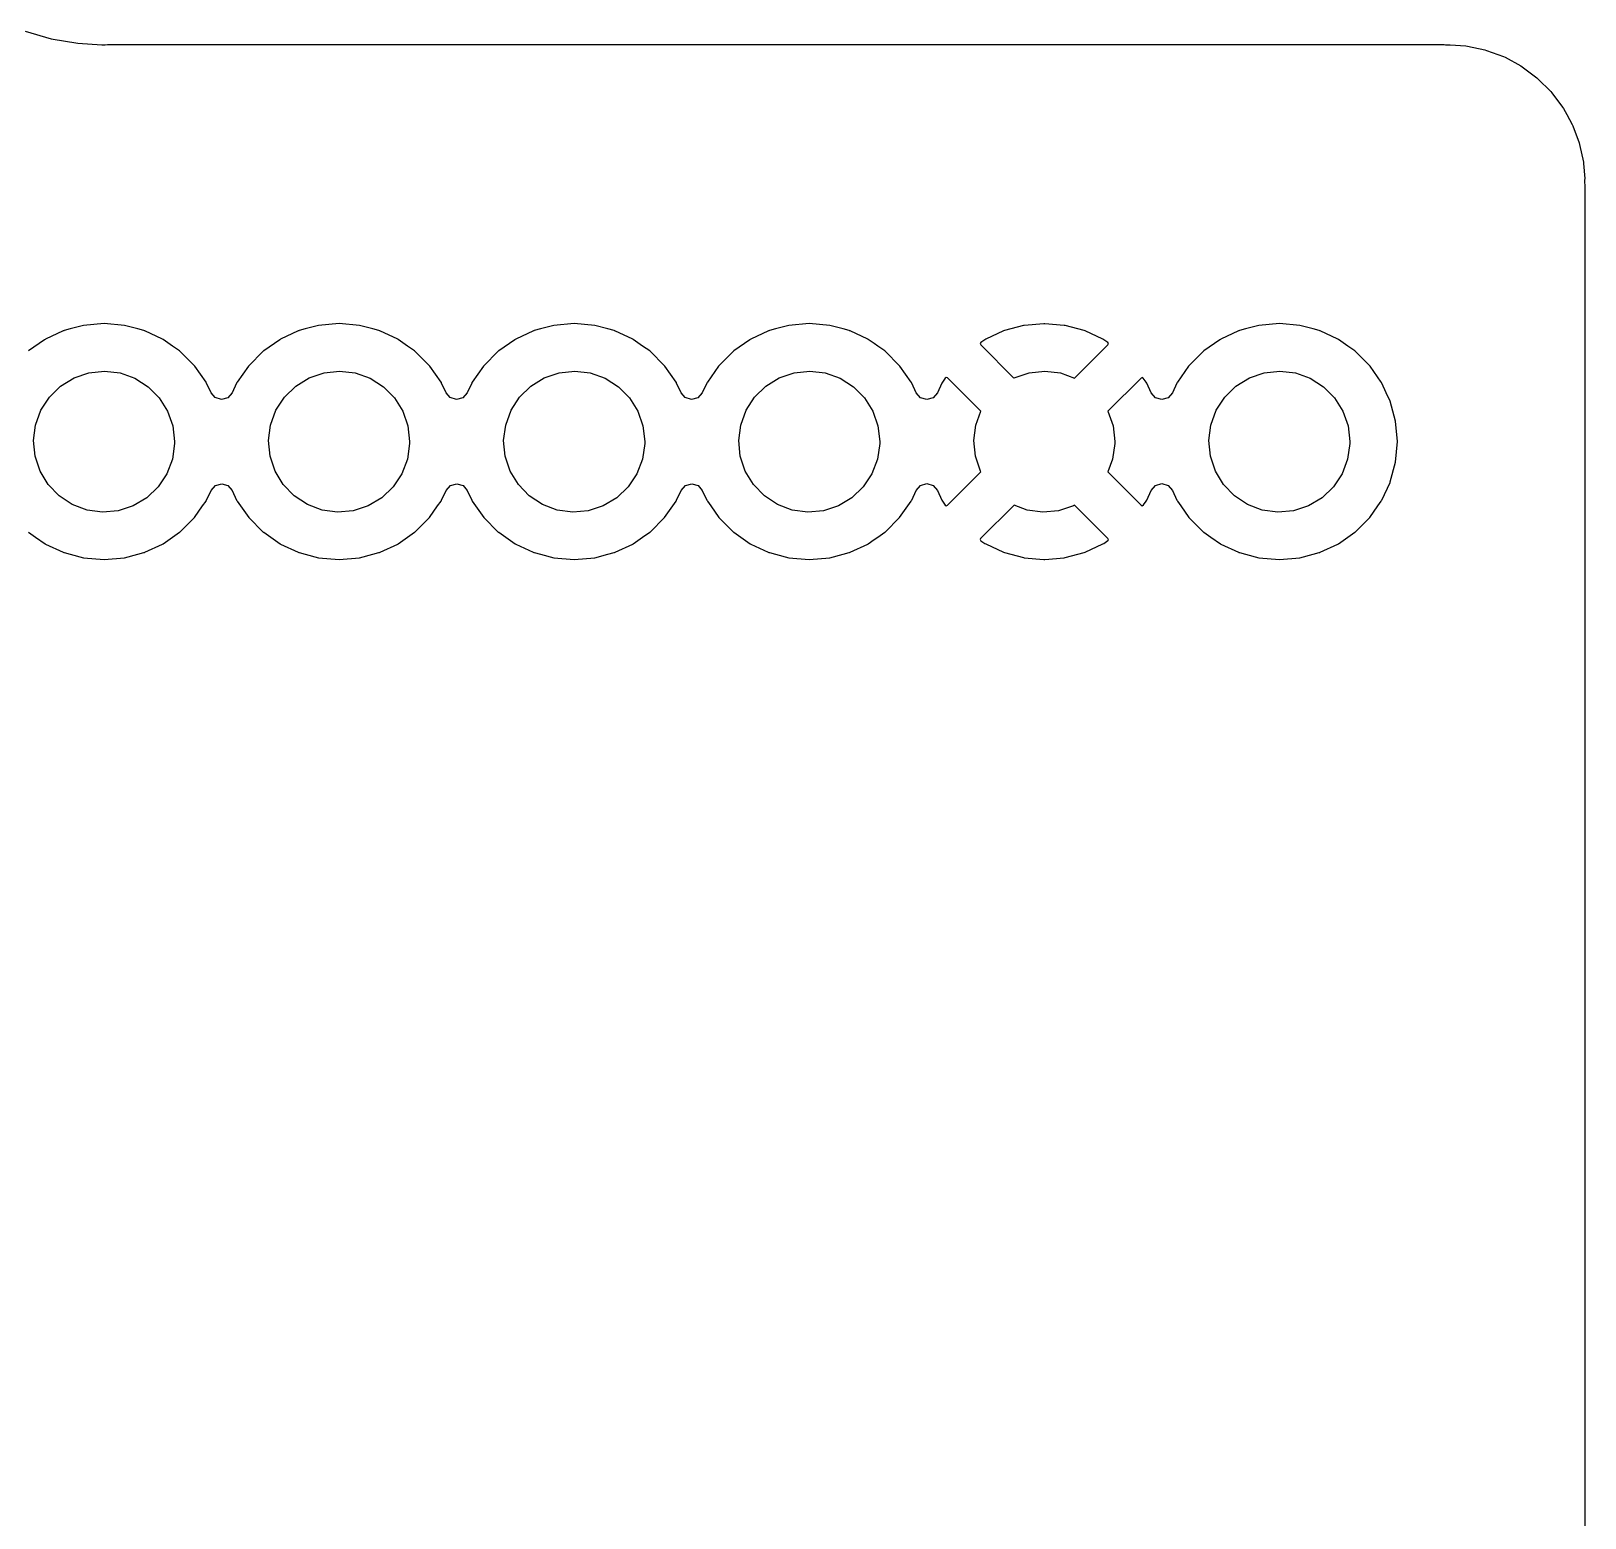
# Model space of a CAD drawing. Extents: x 84 to 209, y -139 to -58.
# Drawn here: x 182.98 to 199.77, y -80.18 to -64.11 of the extents above; entities that cross this region are included whole.
import ezdxf

# ---------------------------------------------------------------- set-up
doc = ezdxf.new("R2010")
doc.units = 0
doc.layers.add('BLACK', color=7, linetype='CONTINUOUS')

msp = doc.modelspace()

# ---------------------------------------------------------------- linework, layer by layer
at = {"layer": 'BLACK', "linetype": 'CONTINUOUS'}
for p, q in [((182.912, -64.1138), (183.193, -64.1962)), ((183.193, -64.1962), (183.482, -64.246)), ((183.482, -64.246), (183.741, -64.2608)), ((183.741, -64.2608), (183.755, -64.2623)), ((183.755, -64.2623), (183.762, -64.2636)), ((183.762, -64.2636), (183.769, -64.2637)), ((183.769, -64.2637), (183.77, -64.2637)), ((183.77, -64.2637), (183.77, -64.2637)), ((183.77, -64.2637), (183.775, -64.2637)), ((183.775, -64.2637), (183.803, -64.2598)), ((183.803, -64.2598), (183.82, -64.2585)), ((183.82, -64.2585), (198.226, -64.2585)), ((198.226, -64.2585), (198.245, -64.26)), ((198.245, -64.26), (198.26, -64.2623)), ((198.26, -64.2623), (198.26, -64.2623)), ((198.26, -64.2623), (198.269, -64.2637)), ((198.269, -64.2637), (198.284, -64.2617)), ((198.284, -64.2617), (198.309, -64.261)), ((198.309, -64.261), (198.478, -64.273)), ((198.478, -64.273), (198.496, -64.2756)), ((198.496, -64.2756), (198.686, -64.317)), ((198.686, -64.317), (198.704, -64.3221)), ((198.704, -64.3221), (198.886, -64.3901)), ((198.886, -64.3901), (198.903, -64.3976)), ((198.903, -64.3976), (199.073, -64.491)), ((199.073, -64.491), (199.089, -64.5007)), ((199.089, -64.5007), (199.245, -64.6174)), ((199.245, -64.6174), (199.258, -64.6292)), ((199.258, -64.6292), (199.396, -64.7669)), ((199.396, -64.7669), (199.408, -64.7805)), ((199.408, -64.7805), (199.524, -64.9364)), ((199.524, -64.9364), (199.534, -64.9515)), ((199.534, -64.9515), (199.57, -65.017)), ((199.57, -65.017), (199.627, -65.1225)), ((199.627, -65.1225), (199.635, -65.1389)), ((199.635, -65.1389), (199.703, -65.3214)), ((199.703, -65.3214), (199.708, -65.3386)), ((199.708, -65.3386), (199.749, -65.5289)), ((199.749, -65.5289), (199.752, -65.5467)), ((199.752, -65.5467), (199.764, -65.7086)), ((199.763, -65.7349), (199.761, -65.7437)), ((199.761, -65.7437), (199.762, -65.7526)), ((199.762, -65.7526), (199.762, -65.7526)), ((199.762, -65.7526), (199.765, -65.7753)), ((199.764, -65.7086), (199.763, -65.7266)), ((199.763, -65.7266), (199.763, -65.7349)), ((199.765, -65.7753), (199.766, -65.7916)), ((199.766, -65.7916), (199.766, -84.4655)), ((183.543, -67.295), (183.399, -67.3334)), ((183.764, -67.2756), (183.543, -67.295)), ((183.986, -67.295), (183.764, -67.2756)), ((184.129, -67.3334), (183.986, -67.295)), ((186.083, -67.295), (185.939, -67.3334)), ((186.304, -67.2756), (186.083, -67.295)), ((186.526, -67.295), (186.304, -67.2756)), ((186.669, -67.3334), (186.526, -67.295)), ((188.623, -67.295), (188.479, -67.3334)), ((188.844, -67.2756), (188.623, -67.295)), ((189.066, -67.295), (188.844, -67.2756)), ((189.209, -67.3334), (189.066, -67.295)), ((191.163, -67.295), (191.019, -67.3334)), ((191.384, -67.2756), (191.163, -67.295)), ((191.606, -67.295), (191.384, -67.2756)), ((191.749, -67.3334), (191.606, -67.295)), ((193.698, -67.2969), (193.494, -67.3516)), ((193.708, -67.295), (193.698, -67.2969)), ((193.919, -67.2766), (193.708, -67.295)), ((193.93, -67.2766), (193.919, -67.2766)), ((194.14, -67.295), (193.93, -67.2766)), ((194.151, -67.2969), (194.14, -67.295)), ((194.355, -67.3516), (194.151, -67.2969)), ((196.243, -67.295), (196.099, -67.3334)), ((196.464, -67.2756), (196.243, -67.295)), ((196.686, -67.295), (196.464, -67.2756)), ((196.829, -67.3334), (196.686, -67.295)), ((183.122, -67.4496), (182.949, -67.5708)), ((183.127, -67.4465), (183.122, -67.4496)), ((183.122, -67.4496), (183.122, -67.4496)), ((183.132, -67.4441), (183.127, -67.4465)), ((183.323, -67.3548), (183.132, -67.4441)), ((183.132, -67.4441), (183.132, -67.4441)), ((183.328, -67.3525), (183.323, -67.3548)), ((183.323, -67.3548), (183.323, -67.3548)), ((183.333, -67.3511), (183.328, -67.3525)), ((183.399, -67.3334), (183.333, -67.3511)), ((183.333, -67.3511), (183.333, -67.3511)), ((184.195, -67.3511), (184.129, -67.3334)), ((184.2, -67.3525), (184.195, -67.3511)), ((184.195, -67.3511), (184.195, -67.3511)), ((184.205, -67.3548), (184.2, -67.3525)), ((184.397, -67.4441), (184.205, -67.3548)), ((184.205, -67.3548), (184.205, -67.3548)), ((184.402, -67.4465), (184.397, -67.4441)), ((184.397, -67.4441), (184.397, -67.4441)), ((184.504, -67.5178), (184.402, -67.4465)), ((185.662, -67.4496), (185.489, -67.5708)), ((185.667, -67.4465), (185.662, -67.4496)), ((185.662, -67.4496), (185.662, -67.4496)), ((185.672, -67.4441), (185.667, -67.4465)), ((185.863, -67.3548), (185.672, -67.4441)), ((185.672, -67.4441), (185.672, -67.4441)), ((185.868, -67.3525), (185.863, -67.3548)), ((185.863, -67.3548), (185.863, -67.3548)), ((185.873, -67.3511), (185.868, -67.3525)), ((185.939, -67.3334), (185.873, -67.3511)), ((185.873, -67.3511), (185.873, -67.3511)), ((186.735, -67.3511), (186.669, -67.3334)), ((186.74, -67.3525), (186.735, -67.3511)), ((186.735, -67.3511), (186.735, -67.3511)), ((186.745, -67.3548), (186.74, -67.3525)), ((186.937, -67.4441), (186.745, -67.3548)), ((186.745, -67.3548), (186.745, -67.3548)), ((186.942, -67.4465), (186.937, -67.4441)), ((186.937, -67.4441), (186.937, -67.4441)), ((187.044, -67.5178), (186.942, -67.4465)), ((188.202, -67.4496), (188.029, -67.5708)), ((188.207, -67.4465), (188.202, -67.4496)), ((188.202, -67.4496), (188.202, -67.4496)), ((188.212, -67.4441), (188.207, -67.4465)), ((188.403, -67.3548), (188.212, -67.4441)), ((188.212, -67.4441), (188.212, -67.4441)), ((188.408, -67.3525), (188.403, -67.3548)), ((188.403, -67.3548), (188.403, -67.3548)), ((188.413, -67.3511), (188.408, -67.3525)), ((188.479, -67.3334), (188.413, -67.3511)), ((188.413, -67.3511), (188.413, -67.3511)), ((189.275, -67.3511), (189.209, -67.3334)), ((189.28, -67.3525), (189.275, -67.3511)), ((189.275, -67.3511), (189.275, -67.3511)), ((189.285, -67.3548), (189.28, -67.3525)), ((189.477, -67.4441), (189.285, -67.3548)), ((189.285, -67.3548), (189.285, -67.3548)), ((189.482, -67.4465), (189.477, -67.4441)), ((189.477, -67.4441), (189.477, -67.4441)), ((189.584, -67.5178), (189.482, -67.4465)), ((190.742, -67.4496), (190.569, -67.5708)), ((190.747, -67.4465), (190.742, -67.4496)), ((190.742, -67.4496), (190.742, -67.4496)), ((190.752, -67.4441), (190.747, -67.4465)), ((190.943, -67.3548), (190.752, -67.4441)), ((190.752, -67.4441), (190.752, -67.4441)), ((190.948, -67.3525), (190.943, -67.3548)), ((190.943, -67.3548), (190.943, -67.3548)), ((190.953, -67.3511), (190.948, -67.3525)), ((191.019, -67.3334), (190.953, -67.3511)), ((190.953, -67.3511), (190.953, -67.3511)), ((191.815, -67.3511), (191.749, -67.3334)), ((191.82, -67.3525), (191.815, -67.3511)), ((191.815, -67.3511), (191.815, -67.3511)), ((191.825, -67.3548), (191.82, -67.3525)), ((192.017, -67.4441), (191.825, -67.3548)), ((191.825, -67.3548), (191.825, -67.3548)), ((192.022, -67.4465), (192.017, -67.4441)), ((192.017, -67.4441), (192.017, -67.4441)), ((192.086, -67.4912), (192.022, -67.4465)), ((192.124, -67.5178), (192.086, -67.4912)), ((193.238, -67.4807), (193.23, -67.4912)), ((193.23, -67.4912), (193.237, -67.5047)), ((193.282, -67.4501), (193.238, -67.4807)), ((193.292, -67.4446), (193.282, -67.4501)), ((193.483, -67.3553), (193.292, -67.4446)), ((193.494, -67.3516), (193.483, -67.3553)), ((194.365, -67.3553), (194.355, -67.3516)), ((194.557, -67.4446), (194.365, -67.3553)), ((194.566, -67.45), (194.557, -67.4446)), ((194.609, -67.4802), (194.566, -67.45)), ((194.618, -67.4922), (194.609, -67.4802)), ((194.612, -67.5039), (194.618, -67.4922)), ((195.822, -67.4496), (195.649, -67.5708)), ((195.827, -67.4465), (195.822, -67.4496)), ((195.822, -67.4496), (195.822, -67.4496)), ((195.832, -67.4441), (195.827, -67.4465)), ((196.023, -67.3548), (195.832, -67.4441)), ((195.832, -67.4441), (195.832, -67.4441)), ((196.028, -67.3525), (196.023, -67.3548)), ((196.023, -67.3548), (196.023, -67.3548)), ((196.033, -67.3511), (196.028, -67.3525)), ((196.099, -67.3334), (196.033, -67.3511)), ((196.033, -67.3511), (196.033, -67.3511)), ((196.895, -67.3511), (196.829, -67.3334)), ((196.9, -67.3525), (196.895, -67.3511)), ((196.895, -67.3511), (196.895, -67.3511)), ((196.905, -67.3548), (196.9, -67.3525)), ((197.097, -67.4441), (196.905, -67.3548)), ((196.905, -67.3548), (196.905, -67.3548)), ((197.102, -67.4465), (197.097, -67.4441)), ((197.097, -67.4441), (197.097, -67.4441)), ((197.204, -67.5178), (197.102, -67.4465)), ((184.58, -67.5708), (184.504, -67.5178)), ((184.584, -67.574), (184.58, -67.5708)), ((184.58, -67.5708), (184.58, -67.5708)), ((184.741, -67.7312), (184.584, -67.574)), ((185.484, -67.574), (185.327, -67.7312)), ((185.489, -67.5708), (185.484, -67.574)), ((185.489, -67.5708), (185.489, -67.5708)), ((187.12, -67.5708), (187.044, -67.5178)), ((187.124, -67.574), (187.12, -67.5708)), ((187.12, -67.5708), (187.12, -67.5708)), ((187.281, -67.7312), (187.124, -67.574)), ((188.024, -67.574), (187.867, -67.7312)), ((188.029, -67.5708), (188.024, -67.574)), ((188.029, -67.5708), (188.029, -67.5708)), ((189.66, -67.5708), (189.584, -67.5178)), ((189.664, -67.574), (189.66, -67.5708)), ((189.66, -67.5708), (189.66, -67.5708)), ((189.821, -67.7312), (189.664, -67.574)), ((190.564, -67.574), (190.407, -67.7312)), ((190.569, -67.5708), (190.564, -67.574)), ((190.569, -67.5708), (190.569, -67.5708)), ((192.2, -67.5708), (192.124, -67.5178)), ((192.204, -67.574), (192.2, -67.5708)), ((192.2, -67.5708), (192.2, -67.5708)), ((192.361, -67.7312), (192.204, -67.574)), ((193.237, -67.5047), (193.596, -67.8637)), ((194.252, -67.8639), (194.612, -67.5039)), ((195.644, -67.574), (195.487, -67.7312)), ((195.649, -67.5708), (195.644, -67.574)), ((195.649, -67.5708), (195.649, -67.5708)), ((197.28, -67.5708), (197.204, -67.5178)), ((197.284, -67.574), (197.28, -67.5708)), ((197.28, -67.5708), (197.28, -67.5708)), ((197.441, -67.7312), (197.284, -67.574)), ((183.44, -67.8615), (183.601, -67.8067)), ((183.601, -67.8067), (183.77, -67.789)), ((183.77, -67.789), (183.938, -67.8091)), ((183.938, -67.8091), (184.098, -67.8661)), ((184.744, -67.7357), (184.741, -67.7312)), ((184.866, -67.9088), (184.744, -67.7357)), ((184.744, -67.7357), (184.744, -67.7357)), ((185.324, -67.7357), (185.203, -67.9088)), ((185.327, -67.7312), (185.324, -67.7357)), ((185.324, -67.7357), (185.324, -67.7357)), ((185.98, -67.8615), (186.141, -67.8067)), ((186.141, -67.8067), (186.31, -67.789)), ((186.31, -67.789), (186.478, -67.8091)), ((186.478, -67.8091), (186.638, -67.8661)), ((187.284, -67.7357), (187.281, -67.7312)), ((187.406, -67.9088), (187.284, -67.7357)), ((187.284, -67.7357), (187.284, -67.7357)), ((187.864, -67.7357), (187.743, -67.9088)), ((187.867, -67.7312), (187.864, -67.7357)), ((187.864, -67.7357), (187.864, -67.7357)), ((188.52, -67.8615), (188.681, -67.8067)), ((188.681, -67.8067), (188.85, -67.789)), ((188.85, -67.789), (189.018, -67.8091)), ((189.018, -67.8091), (189.178, -67.8661)), ((189.824, -67.7357), (189.821, -67.7312)), ((189.946, -67.9088), (189.824, -67.7357)), ((189.824, -67.7357), (189.824, -67.7357)), ((190.404, -67.7357), (190.283, -67.9088)), ((190.407, -67.7312), (190.404, -67.7357)), ((190.404, -67.7357), (190.404, -67.7357)), ((191.06, -67.8615), (191.221, -67.8067)), ((191.221, -67.8067), (191.39, -67.789)), ((191.39, -67.789), (191.558, -67.8091)), ((191.558, -67.8091), (191.718, -67.8661)), ((192.364, -67.7357), (192.361, -67.7312)), ((192.486, -67.9088), (192.364, -67.7357)), ((192.364, -67.7357), (192.364, -67.7357)), ((193.6, -67.8615), (193.761, -67.8067)), ((193.761, -67.8067), (193.93, -67.789)), ((193.93, -67.789), (194.098, -67.8091)), ((194.098, -67.8091), (194.252, -67.8639)), ((195.484, -67.7357), (195.363, -67.9088)), ((195.487, -67.7312), (195.484, -67.7357)), ((195.484, -67.7357), (195.484, -67.7357)), ((196.14, -67.8615), (196.301, -67.8067)), ((196.301, -67.8067), (196.47, -67.789)), ((196.47, -67.789), (196.638, -67.8091)), ((196.638, -67.8091), (196.798, -67.8661)), ((197.444, -67.7357), (197.441, -67.7312)), ((197.566, -67.9088), (197.444, -67.7357)), ((197.444, -67.7357), (197.444, -67.7357)), ((183.174, -68.0693), (183.295, -67.9505)), ((183.295, -67.9505), (183.44, -67.8615)), ((184.098, -67.8661), (184.242, -67.9571)), ((184.242, -67.9571), (184.361, -68.0776)), ((184.869, -67.9133), (184.866, -67.9088)), ((184.871, -67.9183), (184.869, -67.9133)), ((184.92, -68.0233), (184.871, -67.9183)), ((184.871, -67.9183), (184.871, -67.9183)), ((185.197, -67.9183), (185.148, -68.0233)), ((185.2, -67.9133), (185.197, -67.9183)), ((185.197, -67.9183), (185.197, -67.9183)), ((185.203, -67.9088), (185.2, -67.9133)), ((185.714, -68.0693), (185.835, -67.9505)), ((185.835, -67.9505), (185.98, -67.8615)), ((186.638, -67.8661), (186.782, -67.9571)), ((186.782, -67.9571), (186.901, -68.0776)), ((187.409, -67.9133), (187.406, -67.9088)), ((187.411, -67.9183), (187.409, -67.9133)), ((187.46, -68.0233), (187.411, -67.9183)), ((187.411, -67.9183), (187.411, -67.9183)), ((187.737, -67.9183), (187.688, -68.0233)), ((187.74, -67.9133), (187.737, -67.9183)), ((187.737, -67.9183), (187.737, -67.9183)), ((187.743, -67.9088), (187.74, -67.9133)), ((188.254, -68.0693), (188.375, -67.9505)), ((188.375, -67.9505), (188.52, -67.8615)), ((189.178, -67.8661), (189.322, -67.9571)), ((189.322, -67.9571), (189.441, -68.0776)), ((189.949, -67.9133), (189.946, -67.9088)), ((189.951, -67.9183), (189.949, -67.9133)), ((190, -68.0233), (189.951, -67.9183)), ((189.951, -67.9183), (189.951, -67.9183)), ((190.277, -67.9183), (190.228, -68.0233)), ((190.28, -67.9133), (190.277, -67.9183)), ((190.277, -67.9183), (190.277, -67.9183)), ((190.283, -67.9088), (190.28, -67.9133)), ((190.794, -68.0693), (190.915, -67.9505)), ((190.915, -67.9505), (191.06, -67.8615)), ((191.718, -67.8661), (191.862, -67.9571)), ((191.862, -67.9571), (191.981, -68.0776)), ((192.489, -67.9133), (192.486, -67.9088)), ((192.491, -67.9183), (192.489, -67.9133)), ((192.54, -68.0239), (192.491, -67.9183)), ((192.491, -67.9183), (192.491, -67.9183)), ((192.818, -67.9185), (192.769, -68.0239)), ((192.823, -67.909), (192.818, -67.9185)), ((192.853, -67.866), (192.823, -67.909)), ((192.865, -67.8567), (192.853, -67.866)), ((192.877, -67.8632), (192.865, -67.8567)), ((193.238, -68.2235), (192.877, -67.8632)), ((193.596, -67.8637), (193.6, -67.8615)), ((194.971, -67.8639), (194.612, -68.2226)), ((194.984, -67.8568), (194.971, -67.8639)), ((194.994, -67.8652), (194.984, -67.8568)), ((195.025, -67.909), (194.994, -67.8652)), ((195.031, -67.9185), (195.025, -67.909)), ((195.08, -68.0239), (195.031, -67.9185)), ((195.357, -67.9183), (195.308, -68.0239)), ((195.36, -67.9133), (195.357, -67.9183)), ((195.357, -67.9183), (195.357, -67.9183)), ((195.363, -67.9088), (195.36, -67.9133)), ((195.874, -68.0693), (195.995, -67.9505)), ((195.995, -67.9505), (196.14, -67.8615)), ((196.798, -67.8661), (196.942, -67.9571)), ((196.942, -67.9571), (197.061, -68.0776)), ((197.569, -67.9133), (197.566, -67.9088)), ((197.571, -67.9183), (197.569, -67.9133)), ((197.62, -68.0233), (197.571, -67.9183)), ((197.571, -67.9183), (197.571, -67.9183)), ((183.082, -68.2121), (183.174, -68.0693)), ((184.361, -68.0776), (184.451, -68.2217)), ((184.965, -68.0755), (184.92, -68.0233)), ((185.033, -68.0961), (184.965, -68.0755)), ((185.102, -68.0766), (185.033, -68.0961)), ((185.148, -68.0233), (185.102, -68.0766)), ((185.622, -68.2121), (185.714, -68.0693)), ((186.901, -68.0776), (186.991, -68.2217)), ((187.505, -68.0755), (187.46, -68.0233)), ((187.573, -68.0961), (187.505, -68.0755)), ((187.642, -68.0766), (187.573, -68.0961)), ((187.688, -68.0233), (187.642, -68.0766)), ((188.162, -68.2121), (188.254, -68.0693)), ((189.441, -68.0776), (189.531, -68.2217)), ((190.045, -68.0755), (190, -68.0233)), ((190.113, -68.0961), (190.045, -68.0755)), ((190.182, -68.0766), (190.113, -68.0961)), ((190.228, -68.0233), (190.182, -68.0766)), ((190.702, -68.2121), (190.794, -68.0693)), ((191.981, -68.0776), (192.071, -68.2217)), ((192.586, -68.0761), (192.54, -68.0239)), ((192.654, -68.0967), (192.586, -68.0761)), ((192.722, -68.0772), (192.654, -68.0967)), ((192.769, -68.0239), (192.722, -68.0772)), ((195.125, -68.0761), (195.08, -68.0239)), ((195.193, -68.0967), (195.125, -68.0761)), ((195.261, -68.0772), (195.193, -68.0967)), ((195.308, -68.0239), (195.261, -68.0772)), ((195.782, -68.2121), (195.874, -68.0693)), ((197.061, -68.0776), (197.151, -68.2217)), ((197.663, -68.1148), (197.62, -68.0233)), ((197.72, -68.3295), (197.663, -68.1148)), ((183.024, -68.3718), (183.082, -68.2121)), ((184.451, -68.2217), (184.507, -68.3821)), ((185.564, -68.3718), (185.622, -68.2121)), ((186.991, -68.2217), (187.047, -68.3821)), ((188.104, -68.3718), (188.162, -68.2121)), ((189.531, -68.2217), (189.587, -68.3821)), ((190.644, -68.3718), (190.702, -68.2121)), ((192.071, -68.2217), (192.127, -68.3821)), ((193.184, -68.3718), (193.238, -68.2235)), ((194.612, -68.2226), (194.667, -68.3821)), ((195.724, -68.3718), (195.782, -68.2121)), ((197.151, -68.2217), (197.207, -68.3821)), ((197.74, -68.5509), (197.72, -68.3295)), ((183.002, -68.5403), (183.024, -68.3718)), ((184.507, -68.3821), (184.526, -68.5509)), ((185.542, -68.5403), (185.564, -68.3718)), ((187.047, -68.3821), (187.066, -68.5509)), ((188.082, -68.5403), (188.104, -68.3718)), ((189.587, -68.3821), (189.606, -68.5509)), ((190.622, -68.5403), (190.644, -68.3718)), ((192.127, -68.3821), (192.146, -68.5509)), ((193.162, -68.5403), (193.184, -68.3718)), ((194.667, -68.3821), (194.686, -68.5509)), ((195.702, -68.5403), (195.724, -68.3718)), ((197.207, -68.3821), (197.226, -68.5509)), ((183.019, -68.7094), (183.002, -68.5403)), ((184.526, -68.5722), (184.502, -68.7404)), ((184.526, -68.5509), (184.526, -68.5722)), ((185.559, -68.7094), (185.542, -68.5403)), ((187.066, -68.5722), (187.042, -68.7404)), ((187.066, -68.5509), (187.066, -68.5722)), ((188.099, -68.7094), (188.082, -68.5403)), ((189.606, -68.5722), (189.582, -68.7404)), ((189.606, -68.5509), (189.606, -68.5722)), ((190.639, -68.7094), (190.622, -68.5403)), ((192.146, -68.5722), (192.122, -68.7404)), ((192.146, -68.5509), (192.146, -68.5722)), ((193.179, -68.7094), (193.162, -68.5403)), ((194.686, -68.5722), (194.662, -68.7404)), ((194.686, -68.5509), (194.686, -68.5722)), ((195.719, -68.7094), (195.702, -68.5403)), ((197.226, -68.5722), (197.202, -68.7404)), ((197.226, -68.5509), (197.226, -68.5722)), ((197.72, -68.7724), (197.74, -68.5509)), ((183.073, -68.8706), (183.019, -68.7094)), ((184.502, -68.7404), (184.442, -68.8993)), ((185.613, -68.8706), (185.559, -68.7094)), ((187.042, -68.7404), (186.982, -68.8993)), ((188.153, -68.8706), (188.099, -68.7094)), ((189.582, -68.7404), (189.522, -68.8993)), ((190.693, -68.8706), (190.639, -68.7094)), ((192.122, -68.7404), (192.062, -68.8993)), ((193.233, -68.8706), (193.179, -68.7094)), ((194.662, -68.7404), (194.61, -68.8777)), ((195.773, -68.8706), (195.719, -68.7094)), ((197.202, -68.7404), (197.142, -68.8993)), ((197.663, -68.9871), (197.72, -68.7724)), ((183.161, -69.0159), (183.073, -68.8706)), ((184.442, -68.8993), (184.348, -69.0408)), ((184.967, -69.0253), (185.035, -69.0058)), ((185.035, -69.0058), (185.103, -69.0264)), ((185.701, -69.0159), (185.613, -68.8706)), ((186.982, -68.8993), (186.888, -69.0408)), ((187.507, -69.0253), (187.575, -69.0058)), ((187.575, -69.0058), (187.643, -69.0264)), ((188.241, -69.0159), (188.153, -68.8706)), ((189.522, -68.8993), (189.428, -69.0408)), ((190.047, -69.0253), (190.115, -69.0058)), ((190.115, -69.0058), (190.183, -69.0264)), ((190.781, -69.0159), (190.693, -68.8706)), ((192.062, -68.8993), (191.968, -69.0408)), ((192.587, -69.0247), (192.656, -69.0052)), ((192.656, -69.0052), (192.723, -69.0258)), ((192.878, -69.238), (193.237, -68.8786)), ((193.237, -68.8786), (193.233, -68.8706)), ((194.61, -68.8777), (194.971, -69.2387)), ((195.127, -69.0247), (195.195, -69.0052)), ((195.195, -69.0052), (195.263, -69.0258)), ((195.861, -69.0159), (195.773, -68.8706)), ((197.142, -68.8993), (197.048, -69.0408)), ((197.571, -69.1836), (197.66, -68.9921)), ((197.66, -68.9921), (197.663, -68.9871)), ((197.66, -68.9921), (197.66, -68.9921)), ((183.279, -69.1381), (183.161, -69.0159)), ((183.421, -69.2311), (183.279, -69.1381)), ((184.225, -69.1579), (184.079, -69.2449)), ((184.348, -69.0408), (184.225, -69.1579)), ((184.871, -69.1836), (184.92, -69.0786)), ((184.92, -69.0786), (184.967, -69.0253)), ((185.103, -69.0264), (185.148, -69.0786)), ((185.148, -69.0786), (185.197, -69.1836)), ((185.819, -69.1381), (185.701, -69.0159)), ((185.961, -69.2311), (185.819, -69.1381)), ((186.765, -69.1579), (186.619, -69.2449)), ((186.888, -69.0408), (186.765, -69.1579)), ((187.411, -69.1836), (187.46, -69.0786)), ((187.46, -69.0786), (187.507, -69.0253)), ((187.643, -69.0264), (187.688, -69.0786)), ((187.688, -69.0786), (187.737, -69.1836)), ((188.359, -69.1381), (188.241, -69.0159)), ((188.501, -69.2311), (188.359, -69.1381)), ((189.305, -69.1579), (189.159, -69.2449)), ((189.428, -69.0408), (189.305, -69.1579)), ((189.951, -69.1836), (190, -69.0786)), ((190, -69.0786), (190.047, -69.0253)), ((190.183, -69.0264), (190.228, -69.0786)), ((190.228, -69.0786), (190.277, -69.1836)), ((190.899, -69.1381), (190.781, -69.0159)), ((191.041, -69.2311), (190.899, -69.1381)), ((191.845, -69.1579), (191.699, -69.2449)), ((191.968, -69.0408), (191.845, -69.1579)), ((192.491, -69.1836), (192.54, -69.078)), ((192.54, -69.078), (192.587, -69.0247)), ((192.723, -69.0258), (192.769, -69.078)), ((192.769, -69.078), (192.818, -69.1834)), ((195.031, -69.1834), (195.08, -69.078)), ((195.08, -69.078), (195.127, -69.0247)), ((195.263, -69.0258), (195.308, -69.078)), ((195.308, -69.078), (195.357, -69.1836)), ((195.979, -69.1381), (195.861, -69.0159)), ((196.121, -69.2311), (195.979, -69.1381)), ((196.925, -69.1579), (196.779, -69.2449)), ((197.048, -69.0408), (196.925, -69.1579)), ((183.58, -69.2903), (183.421, -69.2311)), ((183.748, -69.3128), (183.58, -69.2903)), ((183.917, -69.2974), (183.748, -69.3128)), ((184.079, -69.2449), (183.917, -69.2974)), ((184.741, -69.3707), (184.829, -69.2452)), ((184.829, -69.2452), (184.866, -69.1931)), ((184.866, -69.1931), (184.869, -69.1886)), ((184.866, -69.1931), (184.866, -69.1931)), ((184.869, -69.1886), (184.871, -69.1836)), ((184.871, -69.1836), (184.871, -69.1836)), ((185.197, -69.1836), (185.197, -69.1836)), ((185.197, -69.1836), (185.2, -69.1886)), ((185.2, -69.1886), (185.203, -69.1931)), ((185.203, -69.1931), (185.203, -69.1931)), ((185.203, -69.1931), (185.239, -69.2452)), ((185.239, -69.2452), (185.327, -69.3707)), ((186.12, -69.2903), (185.961, -69.2311)), ((186.288, -69.3128), (186.12, -69.2903)), ((186.457, -69.2974), (186.288, -69.3128)), ((186.619, -69.2449), (186.457, -69.2974)), ((187.281, -69.3707), (187.369, -69.2452)), ((187.369, -69.2452), (187.406, -69.1931)), ((187.406, -69.1931), (187.409, -69.1886)), ((187.406, -69.1931), (187.406, -69.1931)), ((187.409, -69.1886), (187.411, -69.1836)), ((187.411, -69.1836), (187.411, -69.1836)), ((187.737, -69.1836), (187.737, -69.1836)), ((187.737, -69.1836), (187.74, -69.1886)), ((187.74, -69.1886), (187.743, -69.1931)), ((187.743, -69.1931), (187.743, -69.1931)), ((187.743, -69.1931), (187.779, -69.2452)), ((187.779, -69.2452), (187.867, -69.3707)), ((188.66, -69.2903), (188.501, -69.2311)), ((188.828, -69.3128), (188.66, -69.2903)), ((188.997, -69.2974), (188.828, -69.3128)), ((189.159, -69.2449), (188.997, -69.2974)), ((189.821, -69.3707), (189.909, -69.2452)), ((189.909, -69.2452), (189.946, -69.1931)), ((189.946, -69.1931), (189.949, -69.1886)), ((189.946, -69.1931), (189.946, -69.1931)), ((189.949, -69.1886), (189.951, -69.1836)), ((189.951, -69.1836), (189.951, -69.1836)), ((190.277, -69.1836), (190.277, -69.1836)), ((190.277, -69.1836), (190.28, -69.1886)), ((190.28, -69.1886), (190.283, -69.1931)), ((190.283, -69.1931), (190.283, -69.1931)), ((190.283, -69.1931), (190.319, -69.2452)), ((190.319, -69.2452), (190.407, -69.3707)), ((191.2, -69.2903), (191.041, -69.2311)), ((191.368, -69.3128), (191.2, -69.2903)), ((191.537, -69.2974), (191.368, -69.3128)), ((191.699, -69.2449), (191.537, -69.2974)), ((192.361, -69.3707), (192.449, -69.2452)), ((192.449, -69.2452), (192.486, -69.1931)), ((192.486, -69.1931), (192.489, -69.1886)), ((192.486, -69.1931), (192.486, -69.1931)), ((192.489, -69.1886), (192.491, -69.1836)), ((192.491, -69.1836), (192.491, -69.1836)), ((192.818, -69.1834), (192.823, -69.1929)), ((192.823, -69.1929), (192.854, -69.2367)), ((192.854, -69.2367), (192.865, -69.2451)), ((192.865, -69.2451), (192.878, -69.238)), ((193.597, -69.2372), (193.236, -69.598)), ((193.74, -69.2903), (193.597, -69.2372)), ((193.908, -69.3128), (193.74, -69.2903)), ((194.077, -69.2974), (193.908, -69.3128)), ((194.239, -69.2449), (194.077, -69.2974)), ((194.252, -69.2374), (194.239, -69.2449)), ((194.611, -69.5972), (194.252, -69.2374)), ((194.971, -69.2387), (194.983, -69.2452)), ((194.983, -69.2452), (194.995, -69.2359)), ((194.995, -69.2359), (195.025, -69.1929)), ((195.025, -69.1929), (195.031, -69.1834)), ((195.357, -69.1836), (195.357, -69.1836)), ((195.357, -69.1836), (195.36, -69.1886)), ((195.36, -69.1886), (195.363, -69.1931)), ((195.363, -69.1931), (195.363, -69.1931)), ((195.363, -69.1931), (195.399, -69.2452)), ((195.399, -69.2452), (195.487, -69.3707)), ((196.28, -69.2903), (196.121, -69.2311)), ((196.448, -69.3128), (196.28, -69.2903)), ((196.617, -69.2974), (196.448, -69.3128)), ((196.779, -69.2449), (196.617, -69.2974)), ((197.441, -69.3707), (197.529, -69.2452)), ((197.529, -69.2452), (197.566, -69.1931)), ((197.566, -69.1931), (197.569, -69.1886)), ((197.566, -69.1931), (197.566, -69.1931)), ((197.569, -69.1886), (197.571, -69.1836)), ((197.571, -69.1836), (197.571, -69.1836)), ((184.584, -69.5279), (184.741, -69.3707)), ((185.327, -69.3707), (185.484, -69.5279)), ((187.124, -69.5279), (187.281, -69.3707)), ((187.867, -69.3707), (188.024, -69.5279)), ((189.664, -69.5279), (189.821, -69.3707)), ((190.407, -69.3707), (190.564, -69.5279)), ((192.204, -69.5279), (192.361, -69.3707)), ((195.487, -69.3707), (195.644, -69.5279)), ((197.284, -69.5279), (197.441, -69.3707)), ((182.949, -69.5311), (183.025, -69.5841)), ((183.025, -69.5841), (183.127, -69.6554)), ((183.127, -69.6554), (183.132, -69.6578)), ((183.132, -69.6578), (183.132, -69.6578)), ((183.132, -69.6578), (183.322, -69.7466)), ((184.206, -69.7466), (184.397, -69.6578)), ((184.397, -69.6578), (184.402, -69.6554)), ((184.397, -69.6578), (184.397, -69.6578)), ((184.402, -69.6554), (184.504, -69.5841)), ((184.504, -69.5841), (184.58, -69.5311)), ((184.58, -69.5311), (184.584, -69.5279)), ((184.58, -69.5311), (184.58, -69.5311)), ((185.484, -69.5279), (185.489, -69.5311)), ((185.489, -69.5311), (185.489, -69.5311)), ((185.489, -69.5311), (185.565, -69.5841)), ((185.565, -69.5841), (185.667, -69.6554)), ((185.667, -69.6554), (185.672, -69.6578)), ((185.672, -69.6578), (185.672, -69.6578)), ((185.672, -69.6578), (185.862, -69.7466)), ((186.746, -69.7466), (186.937, -69.6578)), ((186.937, -69.6578), (186.942, -69.6554)), ((186.937, -69.6578), (186.937, -69.6578)), ((186.942, -69.6554), (187.044, -69.5841)), ((187.044, -69.5841), (187.12, -69.5311)), ((187.12, -69.5311), (187.124, -69.5279)), ((187.12, -69.5311), (187.12, -69.5311)), ((188.024, -69.5279), (188.029, -69.5311)), ((188.029, -69.5311), (188.029, -69.5311)), ((188.029, -69.5311), (188.105, -69.5841)), ((188.105, -69.5841), (188.207, -69.6554)), ((188.207, -69.6554), (188.212, -69.6578)), ((188.212, -69.6578), (188.212, -69.6578)), ((188.212, -69.6578), (188.402, -69.7466)), ((189.286, -69.7466), (189.477, -69.6578)), ((189.477, -69.6578), (189.482, -69.6554)), ((189.477, -69.6578), (189.477, -69.6578)), ((189.482, -69.6554), (189.584, -69.5841)), ((189.584, -69.5841), (189.66, -69.5311)), ((189.66, -69.5311), (189.664, -69.5279)), ((189.66, -69.5311), (189.66, -69.5311)), ((190.564, -69.5279), (190.569, -69.5311)), ((190.569, -69.5311), (190.569, -69.5311)), ((190.569, -69.5311), (190.645, -69.5841)), ((190.645, -69.5841), (190.747, -69.6554)), ((190.747, -69.6554), (190.752, -69.6578)), ((190.752, -69.6578), (190.752, -69.6578)), ((190.752, -69.6578), (190.942, -69.7466)), ((191.826, -69.7466), (192.017, -69.6578)), ((192.017, -69.6578), (192.022, -69.6554)), ((192.017, -69.6578), (192.017, -69.6578)), ((192.022, -69.6554), (192.087, -69.6097)), ((192.087, -69.6097), (192.124, -69.5841)), ((192.124, -69.5841), (192.2, -69.5311)), ((192.2, -69.5311), (192.204, -69.5279)), ((192.2, -69.5311), (192.2, -69.5311)), ((193.236, -69.598), (193.23, -69.6097)), ((193.23, -69.6097), (193.239, -69.6217)), ((193.239, -69.6217), (193.282, -69.6518)), ((193.282, -69.6518), (193.292, -69.6573)), ((193.292, -69.6573), (193.483, -69.7466)), ((194.365, -69.7466), (194.557, -69.6573)), ((194.557, -69.6573), (194.566, -69.6518)), ((194.566, -69.6518), (194.61, -69.6212)), ((194.61, -69.6212), (194.618, -69.6107)), ((194.618, -69.6107), (194.611, -69.5972)), ((195.644, -69.5279), (195.649, -69.5311)), ((195.649, -69.5311), (195.649, -69.5311)), ((195.649, -69.5311), (195.725, -69.5841)), ((195.725, -69.5841), (195.827, -69.6554)), ((195.827, -69.6554), (195.832, -69.6578)), ((195.832, -69.6578), (195.832, -69.6578)), ((195.832, -69.6578), (196.022, -69.7466)), ((196.906, -69.7466), (197.097, -69.6578)), ((197.097, -69.6578), (197.102, -69.6554)), ((197.097, -69.6578), (197.097, -69.6578)), ((197.102, -69.6554), (197.204, -69.5841)), ((197.204, -69.5841), (197.28, -69.5311)), ((197.28, -69.5311), (197.284, -69.5279)), ((197.28, -69.5311), (197.28, -69.5311)), ((183.322, -69.7466), (183.328, -69.7494)), ((183.328, -69.7494), (183.333, -69.7508)), ((183.333, -69.7508), (183.333, -69.7508)), ((183.333, -69.7508), (183.399, -69.7685)), ((183.399, -69.7685), (183.543, -69.8069)), ((183.543, -69.8069), (183.764, -69.8263)), ((183.764, -69.8263), (183.986, -69.8069)), ((183.986, -69.8069), (184.129, -69.7685)), ((184.129, -69.7685), (184.195, -69.7508)), ((184.195, -69.7508), (184.2, -69.7494)), ((184.195, -69.7508), (184.195, -69.7508)), ((184.2, -69.7494), (184.206, -69.7466)), ((185.862, -69.7466), (185.868, -69.7494)), ((185.868, -69.7494), (185.873, -69.7508)), ((185.873, -69.7508), (185.873, -69.7508)), ((185.873, -69.7508), (185.939, -69.7685)), ((185.939, -69.7685), (186.083, -69.8069)), ((186.083, -69.8069), (186.304, -69.8263)), ((186.304, -69.8263), (186.526, -69.8069)), ((186.526, -69.8069), (186.669, -69.7685)), ((186.669, -69.7685), (186.735, -69.7508)), ((186.735, -69.7508), (186.74, -69.7494)), ((186.735, -69.7508), (186.735, -69.7508)), ((186.74, -69.7494), (186.746, -69.7466)), ((188.402, -69.7466), (188.408, -69.7494)), ((188.408, -69.7494), (188.413, -69.7508)), ((188.413, -69.7508), (188.413, -69.7508)), ((188.413, -69.7508), (188.479, -69.7685)), ((188.479, -69.7685), (188.623, -69.8069)), ((188.623, -69.8069), (188.844, -69.8263)), ((188.844, -69.8263), (189.066, -69.8069)), ((189.066, -69.8069), (189.209, -69.7685)), ((189.209, -69.7685), (189.275, -69.7508)), ((189.275, -69.7508), (189.28, -69.7494)), ((189.275, -69.7508), (189.275, -69.7508)), ((189.28, -69.7494), (189.286, -69.7466)), ((190.942, -69.7466), (190.948, -69.7494)), ((190.948, -69.7494), (190.953, -69.7508)), ((190.953, -69.7508), (190.953, -69.7508)), ((190.953, -69.7508), (191.019, -69.7685)), ((191.019, -69.7685), (191.163, -69.8069)), ((191.163, -69.8069), (191.384, -69.8263)), ((191.384, -69.8263), (191.606, -69.8069)), ((191.606, -69.8069), (191.749, -69.7685)), ((191.749, -69.7685), (191.815, -69.7508)), ((191.815, -69.7508), (191.82, -69.7494)), ((191.815, -69.7508), (191.815, -69.7508)), ((191.82, -69.7494), (191.826, -69.7466)), ((193.483, -69.7466), (193.494, -69.7503)), ((193.494, -69.7503), (193.698, -69.805)), ((193.698, -69.805), (193.708, -69.8069)), ((193.708, -69.8069), (193.919, -69.8253)), ((193.919, -69.8253), (193.93, -69.8253)), ((193.93, -69.8253), (194.14, -69.8069)), ((194.14, -69.8069), (194.151, -69.805)), ((194.151, -69.805), (194.355, -69.7503)), ((194.355, -69.7503), (194.365, -69.7466)), ((196.022, -69.7466), (196.028, -69.7494)), ((196.028, -69.7494), (196.033, -69.7508)), ((196.033, -69.7508), (196.033, -69.7508)), ((196.033, -69.7508), (196.099, -69.7685)), ((196.099, -69.7685), (196.243, -69.8069)), ((196.243, -69.8069), (196.464, -69.8263)), ((196.464, -69.8263), (196.686, -69.8069)), ((196.686, -69.8069), (196.829, -69.7685)), ((196.829, -69.7685), (196.895, -69.7508)), ((196.895, -69.7508), (196.9, -69.7494)), ((196.895, -69.7508), (196.895, -69.7508)), ((196.9, -69.7494), (196.906, -69.7466))]:
    msp.add_line(p, q, dxfattribs=at)

doc.saveas('drawing.dxf')
